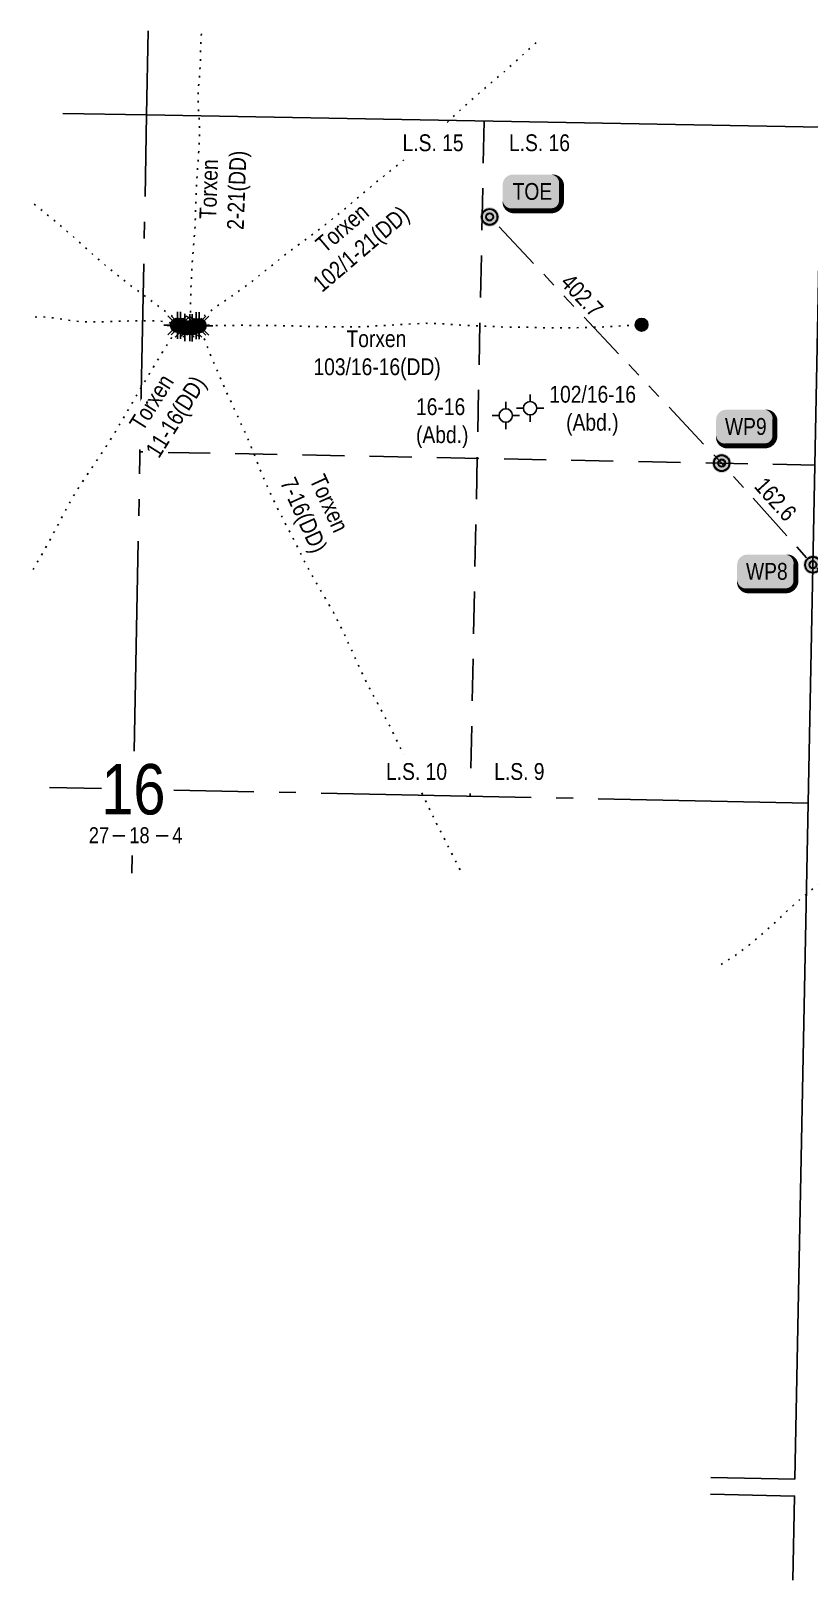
# Model space of a CAD drawing. Extents: x 396534 to 402867, y 5681657 to 5687495.
# Drawn here: x 396534 to 397460, y 5681847 to 5683690 of the extents above; entities that cross this region are included whole.
import ezdxf
from ezdxf.enums import TextEntityAlignment as Align

# ---------------------------------------------------------------- set-up
doc = ezdxf.new("R2010")
doc.units = 0
doc.header["$LTSCALE"] = 5
for name, pattern in [('foc-DOT', [1, 0.2, -0.8]), ('foc-DRILLPATH', [14.75, 6, -1.75, 1.75, -1.75, 1.75, -1.75]), ('foc-LSD', [8, 5, -3]), ('foc-QUARTERLINE', [33, 25, -3, 2, -3])]:
    doc.linetypes.add(name, pattern=pattern)
for name, color, linetype in [('10', 1, 'Continuous'), ('9', 3, 'Continuous'), ('ABADATA-DRILL', 8, 'foc-DOT'), ('ABADATA-DRILL-T', 8, 'Continuous'), ('AS-OWNER', 7, 'Continuous'), ('L-BD', 7, 'Continuous'), ('L-MON', 1, 'Continuous'), ('L-QSEC', 8, 'foc-QUARTERLINE'), ('L-SEC', 7, 'Continuous'), ('L-SECLBL', 7, 'Continuous'), ('L-SECTION-LSD', 7, 'foc-LSD'), ('P-PDRILLPATH', 12, 'foc-DRILLPATH')]:
    doc.layers.add(name, color=color, linetype=linetype)
doc.styles.add('100L', font='ARIALN.TTF', dxfattribs={"height": 11})
doc.styles.add('80', font='ARIALN.TTF', dxfattribs={"height": 10})
doc.styles.add('80L', font='ARIALN.TTF', dxfattribs={"height": 10})
doc.styles.add('SIMPLEX', font='ARIALN.TTF')

# ---------------------------------------------------------------- blocks, each defined once
blk = doc.blocks.new('plbh')
at = {"layer": 'L-MON'}
h = blk.add_hatch(color=255, dxfattribs=at)
h.dxf.hatch_style = 1
edge = h.paths.add_edge_path()
edge.add_arc((0, 0), 1.16, 0, 360)
h = blk.add_hatch(color=256, dxfattribs=at)
h.dxf.hatch_style = 1
h.paths.add_polyline_path([(-0.96, 0, 1), (0.96, 0, 1)])
h.paths.add_polyline_path([(0.91, 0, -1), (-0.91, 0, -1)], flags=16)
h.paths.add_polyline_path([(0.45, 0, -1), (-0.45, 0, -1)], flags=0)
h = blk.add_hatch(color=256, dxfattribs=at)
h.dxf.hatch_style = 1
h.paths.add_polyline_path([(-0.45, 0, 1), (0.45, 0, 1)])
h.paths.add_polyline_path([(0.4, 0, -1), (-0.4, 0, -1)], flags=16)
at = {"layer": 'L-MON', "color": 240}
for radius in [0.96, 0.91, 0.45, 0.4]:
    blk.add_circle((0, 0), radius, dxfattribs=at)
blk = doc.blocks.new('*U510')
h = blk.add_hatch(color=59)
edge = h.paths.add_edge_path()
edge.add_line((-11.5, -11.5), (11.5, -11.5))
edge.add_arc((11.5, -5.5), 6, 270, 360)
edge.add_line((17.5, -5.5), (17.5, 4))
edge.add_arc((11.5, 4), 6, 0, 90)
edge.add_line((11.5, 10), (-11.5, 10))
edge.add_arc((-11.5, 4), 6, 90, 180)
edge.add_line((-17.5, 4), (-17.5, -5.5))
edge.add_arc((-11.5, -5.5), 6, 180, 270)
at = {"color": 1, "flags": 128}
blk.add_lwpolyline([(-11.5, -11.5, 3, 3, 0), (11.5, -11.5, 3, 3, 0.414214), (17.5, -5.5, 3, 3, 0), (17.5, 4, 3, 0, 0.414214), (11.5, 10, 0, 0, 0), (-11.5, 10, 0, 0, 0.414214), (-17.5, 4, 0, 0, 0), (-17.5, -5.5, 0, 3, 0.414214)], format="xyseb", close=True, dxfattribs=at)
blk.add_lwpolyline([(-15.65, -9.09, 0, 7.5, 0), (0, 0, 0, 0, 0)], format="xyseb", dxfattribs=at)
at = {"color": 1, "style": '80'}
blk.add_attdef('ENTER_TEXT_001', (-36.33, -5), '', height=10, dxfattribs=at)
blk = doc.blocks.new('BH-Existing')
at = {"layer": 'ABADATA-DRILL-T'}
h = blk.add_hatch(color=256, dxfattribs=at)
h.dxf.hatch_style = 1
edge = h.paths.add_edge_path()
edge.add_arc((0, 0), 0.5, 0, 360)
blk.add_circle((0, 0), 0.5, dxfattribs=at)
blk = doc.blocks.new('L-SECLBL')
at = {"layer": '9', "color": 7}
for p, q in [((-5.08, -27.83), (-12.29, -27.83)), ((20.7, -27.83), (13.5, -27.83))]:
    blk.add_line(p, q, dxfattribs=at)
at = {"layer": '10', "color": 2, "style": 'SIMPLEX'}
blk.add_attdef('SEC', text='', height=30, dxfattribs=at).set_placement((0, 0), align=Align.MIDDLE)
at = {"layer": '10', "color": 5, "style": '80L'}
blk.add_attdef('TWP', text='', height=9.5, dxfattribs=at).set_placement((-14.43, -27.37), align=Align.MIDDLE_RIGHT)
blk.add_attdef('RGE', text='', height=9.5, dxfattribs=at).set_placement((3.62, -27.37), align=Align.MIDDLE_CENTER)
blk.add_attdef('MER', text='', height=9.5, dxfattribs=at).set_placement((23.17, -27.37), align=Align.MIDDLE_LEFT)
blk = doc.blocks.new('GABD')
for p, q in [((-0.81, 0), (-1.62, 0)), ((0, 0.81), (0, 1.62)), ((1.62, 0), (0.81, 0)), ((0, -0.81), (0, -1.62))]:
    blk.add_line(p, q)
blk.add_circle((0, 0), 0.8)
blk = doc.blocks.new('GAS')
h = blk.add_hatch(color=255)
h.dxf.hatch_style = 1
edge = h.paths.add_edge_path()
edge.add_arc((0, 0), 0.9, 0, 360)
for p, q in [((-0.81, 0), (-1.62, 0)), ((-0.57, 0.57), (-1.14, 1.14)), ((0, 0.81), (0, 1.62)), ((0.57, 0.57), (1.14, 1.14)), ((1.62, 0), (0.81, 0)), ((-0.57, -0.57), (-1.14, -1.14)), ((0, -0.81), (0, -1.62)), ((1.14, -1.14), (0.57, -0.57))]:
    blk.add_line(p, q)
blk.add_circle((0, 0), 0.8)

msp = doc.modelspace()

# ---------------------------------------------------------------- linework, layer by layer
at = {"ltscale": 2}
for p, q in [((396571.473, 5683592.106), (396671.417, 5683590.315)), ((397458.82, 5682771.713), (397474.663, 5683575.919)), ((397442.977, 5681967.468), (397458.82, 5682771.713)), ((397343.039, 5681969.533), (397442.977, 5681967.468))]:
    msp.add_line(p, q, dxfattribs=at)
at = {"ltscale": 2, "flags": 128}
msp.add_lwpolyline([(397440.612, 5681847.412), (397442.581, 5681947.352), (397342.643, 5681949.417)], dxfattribs=at)
at = {"layer": 'ABADATA-DRILL', "ltscale": 2, "flags": 128}
for points in [[(396722.725, 5683337.279), (396722.916, 5683336.345), (396723.053, 5683337.653), (396723.349, 5683342.948), (396723.456, 5683352.228), (396723.484, 5683365.53), (396724.06, 5683382.752), (396724.916, 5683402.409), (396726.229, 5683423.416), (396727.648, 5683438.751), (396729.034, 5683457.427), (396729.698, 5683476.027), (396730.359, 5683494.428), (396731.137, 5683512.736), (396732.378, 5683531.634), (396733.505, 5683549.865), (396734.113, 5683562.686), (396734.427, 5683575.312), (396733.739, 5683588.319), (396732.538, 5683606.206), (396732.997, 5683623.551), (396734.318, 5683636.007), (396735.357, 5683651.859), (396735.597, 5683667.247), (396736.306, 5683682.606), (396736.82, 5683689.056)], [(396725.722, 5683337.219), (396725.654, 5683337.32), (396727.212, 5683339.21), (396732.277, 5683344.859), (396741.663, 5683353.032), (396755.558, 5683363.054), (396777.64, 5683378.343), (396797.445, 5683392.787), (396817.698, 5683409.133), (396837.988, 5683425.368), (396863.515, 5683444.328), (396883.91, 5683459.761), (396904.344, 5683476.193), (396923.853, 5683492.834), (396942.565, 5683508.631), (396961.018, 5683523.523), (396979.228, 5683538.229), (396997.727, 5683553.41), (397016.268, 5683569.67), (397034.259, 5683586.452), (397051.536, 5683602.517), (397068.714, 5683617.655), (397085.841, 5683632.253), (397101.954, 5683646.132), (397119.316, 5683661.966), (397134.356, 5683675.746), (397140.816, 5683681.423)], [(396716.732, 5683337.4), (396716.898, 5683337.717), (396715.41, 5683339.337), (396710.668, 5683343.763), (396702.113, 5683350.527), (396689.043, 5683360.132), (396671.013, 5683373.697), (396649.265, 5683389.918), (396626.745, 5683407.555), (396605.278, 5683426.311), (396585.251, 5683444.567), (396565.499, 5683461.538), (396545.195, 5683477.97), (396533.725, 5683487.525)], [(396708.002, 5683340.134), (396708.523, 5683339.704), (396708.632, 5683339.632), (396707.402, 5683340.136), (396703.572, 5683341.664), (396697.019, 5683343.576), (396686.988, 5683345.118), (396673.766, 5683345.634), (396657.479, 5683345.472), (396639.245, 5683344.939), (396620.83, 5683344.419), (396603.052, 5683344.187), (396585.705, 5683344.996), (396567.513, 5683348.063), (396548.531, 5683350.156), (396533.725, 5683349.902)], [(396711.835, 5683340.057), (396711.835, 5683340.057), (396711.344, 5683341.007), (396710.82, 5683340.838), (396709.02, 5683340.344), (396707.883, 5683338.496), (396706.672, 5683335.47), (396701.715, 5683326.238), (396692.729, 5683312.106), (396681.127, 5683293.256), (396668.208, 5683271.591), (396655.159, 5683249.399), (396645.926, 5683233.442), (396633.554, 5683212.567), (396620.647, 5683191.982), (396610.584, 5683177.042), (396597.029, 5683157.04), (396587.572, 5683142.368), (396579.038, 5683127.837), (396571.219, 5683113.071), (396563.531, 5683098.333), (396555.602, 5683083.549), (396547.424, 5683068.821), (396539.165, 5683054.554), (396533.725, 5683045.516)], [(396730.513, 5683339.681), (396730.15, 5683340.559), (396730.988, 5683339.432), (396734.412, 5683335.152), (396738.72, 5683327.534), (396742.877, 5683316.418), (396749.14, 5683300.579), (396757.466, 5683280.907), (396769.125, 5683254.897), (396780.949, 5683229.134), (396792.368, 5683204.129), (396800.682, 5683183.398), (396808.401, 5683162.879), (396819.254, 5683139.065), (396828.45, 5683119.876), (396838.627, 5683100.218), (396849.189, 5683079.861), (396861.355, 5683055.171), (396871.465, 5683036.664), (396882.462, 5683018.039), (396893.608, 5682998.811), (396903.893, 5682978.59), (396913.623, 5682957.64), (396922.936, 5682936.818), (396932.288, 5682916.936), (396939.364, 5682903.261), (396946.593, 5682889.693), (396954.066, 5682875.86), (396961.777, 5682861.422), (396969.838, 5682845.006), (396978.2, 5682827.584), (396988.907, 5682805.495), (396996.473, 5682789.289), (397009.125, 5682762.419), (397016.581, 5682747.266), (397020.342, 5682739.799), (397045.057, 5682691.092)], [(396733.997, 5683339.611), (396734.69, 5683340.257), (396736.734, 5683340.426), (396742.254, 5683340.385), (396751.23, 5683340.065), (396763.38, 5683339.96), (396783.427, 5683340.097), (396806.9, 5683340.015), (396825.57, 5683339.839), (396843.114, 5683339.366), (396866.346, 5683338.738), (396888.873, 5683338.345), (396910.423, 5683338.141), (396929.725, 5683338.503), (396950.553, 5683339.704), (396971.141, 5683340.9), (396987.492, 5683341.792), (397004.299, 5683342.454), (397021.754, 5683342.003), (397044.857, 5683340.437), (397067.099, 5683339.31), (397078.97, 5683338.771), (397095.349, 5683338.061), (397111.61, 5683337.914), (397128.689, 5683337.73), (397146.332, 5683337.205), (397168.863, 5683337.012), (397186.003, 5683337.317), (397202.783, 5683337.669), (397215.225, 5683338.149), (397221.744, 5683338.528), (397260.526, 5683340.728), (397261.998, 5683340.809)], [(397355.072, 5682579.68), (397371.113, 5682589.941), (397387.478, 5682602.016), (397403.267, 5682615.273), (397418.574, 5682628.949), (397433.309, 5682643.026), (397448.761, 5682656.98), (397465.48, 5682670.708), (397482.572, 5682685.128), (397499.34, 5682700.366), (397515.03, 5682716.144), (397516.185, 5682717.382), (397529.015, 5682731.758), (397541.773, 5682746.515), (397554.227, 5682760.068), (397558.494, 5682764.384), (397567.557, 5682772.924), (397582.514, 5682785.577), (397584.658, 5682787.284), (397598.334, 5682797.913), (397614.042, 5682810.621), (397629.731, 5682823.909), (397645.368, 5682837.088), (397646.833, 5682838.329), (397660.519, 5682849.978), (397674.734, 5682862.075), (397683.791, 5682869.805), (397685.755, 5682871.506), (397701.775, 5682885.308), (397711.291, 5682893.519), (397715.474, 5682897.126), (397728.023, 5682907.937), (397736.96, 5682915.65)]]:
    msp.add_lwpolyline(points, dxfattribs=at)
at = {"layer": 'L-QSEC', "ltscale": 2, "flags": 128}
for points in [[(396656.505, 5682833.337), (396671.417, 5683590.315), (396673.385, 5683690.255)], [(396617.848, 5682788.971), (396555.677, 5682790.247)], [(397458.838, 5682771.713), (396703.659, 5682787.21)], [(396653.647, 5682688.257), (396654.064, 5682709.445)]]:
    msp.add_lwpolyline(points, dxfattribs=at)
at = {"layer": 'L-SECTION-LSD', "ltscale": 2, "flags": 128}
for points in [[(397073.04, 5683583.117), (397056.558, 5682779.968)], [(397466.741, 5683173.816), (396663.524, 5683189.639)]]:
    msp.add_lwpolyline(points, dxfattribs=at)
at = {"layer": 'P-PDRILLPATH', "ltscale": 2, "flags": 128}
msp.add_lwpolyline([(398779.101, 5682054.941), (398437.047, 5682086.89), (398271.212, 5682185.299), (398121.595, 5682355.358), (397984.398, 5682496.166), (397877.651, 5682609.351), (397737.785, 5682766.869), (397671.441, 5682850.168), (397484.198, 5683038.843), (397464.405, 5683055.233), (397355.811, 5683176.149), (397079.641, 5683469.027)], dxfattribs=at)

# ---------------------------------------------------------------- block references
at = {"layer": 'ABADATA-DRILL-T'}
for name, p, xscale, yscale, zscale in [('GAS', (396708.002, 5683340.134), 9.995920299999973, 9.995920299999973, 9.995920299999973), ('GAS', (396711.835, 5683340.057), 9.995920299999973, 9.995920299999973, 9.995920299999973), ('GAS', (396716.732, 5683337.4), 9.995920299999973, 9.995920299999973, 9.995920299999973), ('GAS', (396722.725, 5683337.279), 9.995920299999973, 9.995920299999973, 9.995920299999973), ('GAS', (396725.722, 5683337.219), 9.995920299999973, 9.995920299999973, 9.995920299999973), ('GAS', (396730.513, 5683339.681), 9.995920299999973, 9.995920299999973, 9.995920299999973), ('GAS', (396733.997, 5683339.611), 9.995920299999973, 9.995920299999973, 9.995920299999973), ('BH-Existing', (397260.526, 5683340.728), 14.99388044999995, 14.99388044999995, 15.69359487099995), ('GABD', (397127.836, 5683241.48), 9.995920299999973, 9.995920299999973, 9.995920299999973), ('GABD', (397098.867, 5683232.828), 9.995920299999973, 9.995920299999973, 9.995920299999973)]:
    msp.add_blockref(name, p, dxfattribs=dict(at, xscale=xscale, yscale=yscale, zscale=zscale))
at = {"layer": 'AS-OWNER'}
ref = msp.add_blockref('*U510', (397130.179, 5683499.39), dxfattribs=dict(at, xscale=1.999184059999997, yscale=1.999184059999997, zscale=1.999184059999997))
ref.add_attrib('ENTER_TEXT_001', 'TOE', (397106.962, 5683489.387), dxfattribs={"layer": '0', "color": 1, "height": 19.9918, "style": '80'})
ref = msp.add_blockref('*U510', (397384.163, 5683219.667), dxfattribs=dict(at, xscale=1.999184059999997, yscale=1.999184059999997, zscale=1.999184059999997))
ref.add_attrib('ENTER_TEXT_001', 'WP9', (397359.712, 5683209.801), dxfattribs={"layer": '0', "color": 1, "height": 19.9918, "style": '80'})
ref = msp.add_blockref('*U510', (397409.198, 5683047.289), dxfattribs=dict(at, xscale=1.999184059999997, yscale=1.999184059999997, zscale=1.999184059999997))
ref.add_attrib('ENTER_TEXT_001', 'WP8', (397384.747, 5683037.423), dxfattribs={"layer": '0', "color": 1, "height": 19.9918, "style": '80'})
at = {"layer": 'L-MON'}
for p, xscale, yscale, zscale in [((397079.641, 5683469.027), 9.995920299999968, 9.995920299999968, 9.995920299999968), ((397355.811, 5683176.149), 9.995920299999968, 9.995920299999968, 9.995920299999968), ((397464.405, 5683055.233), 9.99592029999997, 9.99592029999997, 9.99592029999997)]:
    msp.add_blockref('plbh', p, dxfattribs=dict(at, xscale=xscale, yscale=yscale, zscale=zscale))
at = {"layer": 'L-SECLBL', "xscale": 1.999184059999997, "yscale": 1.999184059999997, "zscale": 1.999184059999997}
msp.add_blockref('L-SECLBL', (396655.615, 5682788.196), dxfattribs=at).add_auto_attribs({'SEC': '16', 'TWP': '27', 'RGE': '18', 'MER': '4'})

# ---------------------------------------------------------------- texts
at = {"layer": 'ABADATA-DRILL-T', "char_height": 20, "attachment_point": 1, "style": '80L'}
for s, width, insert, rotation in [('\\pi2.36957;Torxen\\P\\pi-9.14475;2-21(DD)', 73.86602, (396733.934, 5683464.395), 87.944611), ('\\pi2.36957;Torxen\\P\\pi-30.53629;102/1-21(DD)', 73.86602, (396868.675, 5683438.826), 40.463998), ('\\pi-8.99863;Torxen\\P\\pi-20.30832;7-16(DD)', 51.12961, (396886.823, 5683156.741), 294.501623)]:
    msp.add_mtext_dynamic_manual_height_columns(s, width=width, gutter_width=49.98, heights=[0], dxfattribs=dict(at, insert=insert, rotation=rotation))
for s, width, insert in [('\\pi2.36957;Torxen\\P\\pi-36.90737;103/16-16(DD)', 73.86602, (396906.846, 5683334.132)), ('16-16\\P(Abd.)', 61.20955, (396992.021, 5683253.319)), ('\\pi1.32783;102/16-16\\P\\pi21.33465;(Abd.)', 102.30095, (397149.365, 5683268.08))]:
    msp.add_mtext_dynamic_manual_height_columns(s, width=width, gutter_width=49.98, heights=[0], dxfattribs=dict(at, insert=insert))
at = {"layer": 'L-BD', "style": '80L'}
for s, rotation, p in [('402.7', 313.3182, (397189.648, 5683375.784)), ('162.6', 311.9269, (397420.028, 5683133.193))]:
    msp.add_text(s, height=19.9918, rotation=rotation, dxfattribs=at).set_placement(p, align=Align.MIDDLE)

# ---------------------------------------------------------------- next in the draw order: texts
at = {"layer": 'ABADATA-DRILL-T', "insert": (396640.72, 5683209.143), "char_height": 20, "attachment_point": 1, "rotation": 57.911529, "style": '80L', "bg_fill": 3, "box_fill_scale": 1.1, "bg_fill_color": 256, "bg_fill_transparency": 0}
msp.add_mtext_dynamic_manual_height_columns('\\pi17.03042;Torxen\\P\\pi0.05225;11-16(DD)', width=103.18772, gutter_width=49.98, heights=[0], dxfattribs=at)
at = {"layer": 'L-SECTION-LSD', "attachment_point": 1, "style": '100L', "bg_fill": 3, "box_fill_scale": 1.5, "bg_fill_color": 256, "bg_fill_transparency": 0}
for s, width, insert, char_height in [('\\pi9.20993;L.S. 15', 79.20864, (396966.805, 5683567.279), 19.99184), ('L.S. 16', 75.39837, (397102.669, 5683567.279), 19.9918), ('\\pi7.09377;L.S. 10', 76.91521, (396949.231, 5682819.301), 19.99184), ('L.S. 9', 84.39204, (397085.095, 5682819.301), 19.9918)]:
    msp.add_mtext_dynamic_manual_height_columns(s, width=width, gutter_width=54.978, heights=[0], dxfattribs=dict(at, insert=insert, char_height=char_height))

# ---------------------------------------------------------------- next in the draw order: linework, layer by layer
at = {"layer": 'L-SEC', "ltscale": 2}
msp.add_line((396671.417, 5683590.315), (397474.663, 5683575.919), dxfattribs=at)

doc.saveas('drawing.dxf')
